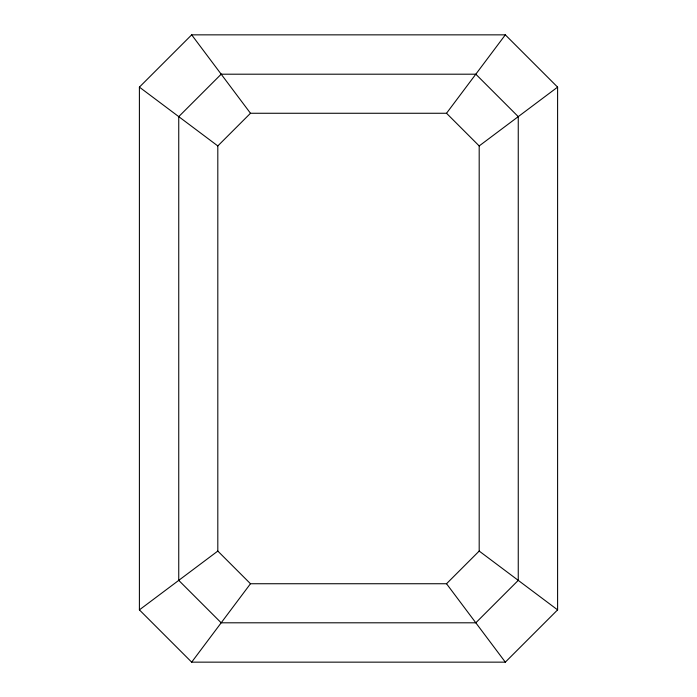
<?xml version="1.0" encoding="UTF-8"?>
<svg xmlns="http://www.w3.org/2000/svg" width="697" height="697" viewBox="0 0 697 697"><rect width="100%" height="100%" fill="white"/><g stroke="black" fill="none" stroke-linecap="round" stroke-linejoin="round"><path stroke-width="1.05" d="M446.516 113.263L479.188 145.934L479.188 551.066L446.516 583.737L250.484 583.737L217.812 551.066L217.812 145.934L250.484 113.263L446.516 113.263L505.325 34.85L557.6 87.125L557.6 609.875L505.325 662.15L191.675 662.15L139.4 609.875L139.4 87.125L191.675 34.85L505.325 34.85M191.675 662.15L250.484 583.737M479.188 145.934L557.6 87.125M139.4 609.875L217.812 551.066M139.4 87.125L217.812 145.934M479.188 551.066L557.6 609.875M191.675 34.85L250.484 113.263M446.516 583.737L505.325 662.15M221.184 74.196L178.746 116.634L178.746 580.366L221.184 622.804L475.816 622.804L518.254 580.366L518.254 116.634L475.816 74.196L221.184 74.196"/></g></svg>
